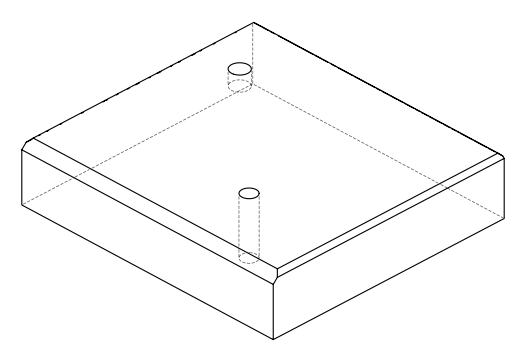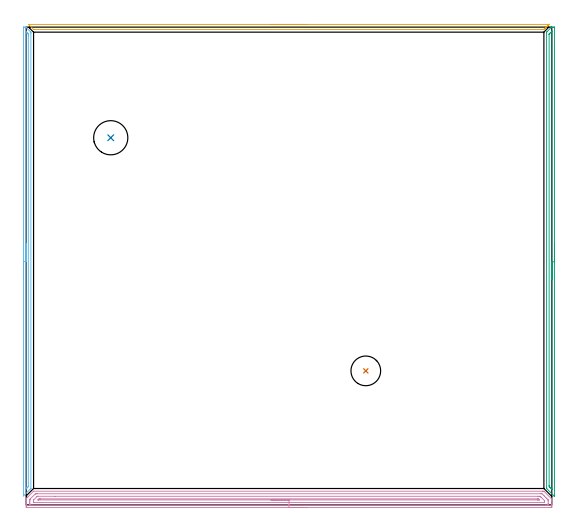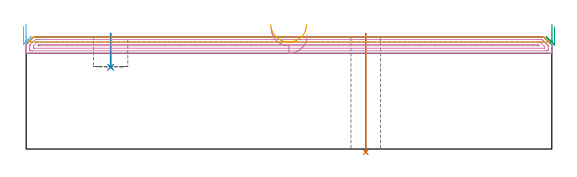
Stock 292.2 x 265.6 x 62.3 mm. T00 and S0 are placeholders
(PLAN: 6 operations, 2 tool changes, 20.8 min)
(1 INDEXABLE_INSERT_DRILL_THROUGH_HOLE_FROM_SOLID | STEP1HOLE | NXT0302_004 | 0.27 min | 13306 mm3)
(2 INDEXABLE_INSERT_DRILL_BLIND_HOLE_FROM_SOLID | STEP1POCKET | NXT0302_009 | 0.08 min | 4695 mm3)
(3 AREA_MILL | FG_CHAMFER_SURFACE | UGT0205_001 | 4.3 min | 2554 mm3)
(4 AREA_MILL_1 | FG_CHAMFER_SURFACE_1 | UGT0205_001 | 9.46 min | 12053 mm3)
(5 AREA_MILL_2 | FG_CHAMFER_SURFACE_2 | UGT0205_001 | 2.46 min | 1130 mm3)
(6 AREA_MILL_3 | FG_CHAMFER_SURFACE_3 | UGT0205_001 | 4.29 min | 2155 mm3)
(TOOL NXT0302_004 | Index. Insert Drill 16.5mm [880-D1650L20-05] | D16.5 PA176 FL83 Z2)
(TOOL NXT0302_009 | Index. Insert Drill 19mm [880-D1900L25-05] | D19 PA176 FL95 Z2)
(TOOL UGT0205_001 | Chamfer Mill 20 x 3 x 45 deg. | D20 FL50 Z2)
(OP 1 INDEXABLE_INSERT_DRILL_THROUGH_HOLE_FROM_SOLID)
G17 G21 G94 G90
T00 M6
G54
G17 G0 G90 X188.8 Y74.5 S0 M3
G43 Z72.3 H1
G94 G81 G98 Z-1.788 F250. R64.3
G80
M5
M2
(OP 2 INDEXABLE_INSERT_DRILL_BLIND_HOLE_FROM_SOLID)
G17 G21 G94 G90
T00 M6
G54
G17 G0 G90 X47. Y204.1 S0 M3
G43 Z72.3 H1
G94 G81 G98 Z45.5 F250. R64.3
G80
M5
M2
(OP 3 AREA_MILL)
G17 G21 G94 G90
T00 M6
G54
G17 G0 G90 X293.7 Y145.15 S1061 M3
G43 Z72.3 H0
Z67.9
G94 G1 Y145.112 Z67.028 F250.
Y144.998 Z66.163
Y144.809 Z65.312
Y144.547 Z64.48
Y144.213 Z63.674
Y143.81 Z62.9
Y143.342 Z62.164
Y142.81 Z61.472
Y142.221 Z60.829
Y141.578 Z60.239
Y140.886 Z59.708
Y140.15 Z59.24
Y139.376 Z58.837
Y138.57 Z58.503
Y137.738 Z58.241
Y136.887 Z58.052
Y136.022 Z57.938
Y135.15 Z57.9
Y4.86
X293.693 Y4.719 Z57.906
X293.542 Y4.859 Z58.057
X293.497 Y4.903 Z58.102
X289.512 Y8.888 Z62.088
X289.299 Y9.1 Z62.293
Y9.102
X289.3 Y9.321 Z62.3
Y262.318
Y262.795 Z62.285
X289.474 Y262.975 Z62.124
X291.792 Y265.293 Z59.807
X291.94 Y265.442 Z59.656
X292.09 Y265.59 Z59.507
X292.104 Y265.599 Z59.494
X292.41 Y265.6 Z59.19
X293.261 Z58.333
X293.418 Z58.178
X293.573 Z58.022
X293.691 Y265.597 Z57.905
X293.696 Y265.441 Z57.904
X293.7 Y265.219 Z57.9
Y135.15
X292.286 Z59.314
X292.285 Y8.971 Z59.315
Y8.874
X292.28 Y8.599 Z59.32
X292.278 Y8.583 Z59.322
X292.259 Y8.598 Z59.341
X292.224 Y8.628 Z59.376
X292.191 Y8.659 Z59.409
X291.975 Y8.874 Z59.625
X291.5 Y9.353 Z60.1
X291.094 Y9.767 Z60.506
X290.721 Y10.17 Z60.879
X290.715 Y10.562 Z60.885
Y10.659
Y261.426
X290.718 Y261.625 Z60.882
X290.721 Y261.723 Z60.879
X290.727 Y261.766 Z60.873
X290.757 Y261.798 Z60.843
X290.943 Y261.99 Z60.657
X291.268 Y262.318 Z60.332
X291.385 Y262.435 Z60.215
X292.16 Y263.21 Z59.44
X292.195 Y263.244 Z59.405
X292.274 Y263.318 Z59.326
X292.276 Y263.317 Z59.324
X292.28 Y263.312 Z59.32
X292.284 Y263.21 Z59.316
X292.285 Y263.045 Z59.315
X292.286 Y135.15 Z59.314
Y134.278 Z59.352
Y133.414 Z59.466
Y132.562 Z59.655
Y131.73 Z59.917
Y130.924 Z60.251
Y130.15 Z60.654
Y129.414 Z61.123
Y128.722 Z61.654
Y128.079 Z62.243
Y127.49 Z62.886
Y126.959 Z63.578
Y126.49 Z64.314
Y126.087 Z65.088
Y125.753 Z65.894
Y125.491 Z66.726
Y125.302 Z67.578
Y125.188 Z68.443
Y125.15 Z69.314
G0 Z72.3
M5
M2
(OP 4 AREA_MILL_1)
G17 G21 G94 G90
T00 M6
G54
G17 G0 G90 X156.1 Y-1.5 S1061 M3
G43 Z72.3 H0
Z63.2
G94 G1 X156.062 Z62.328 F250.
X155.948 Z61.464
X155.759 Z60.612
X155.497 Z59.78
X155.163 Z58.974
X154.76 Z58.2
X154.292 Z57.464
X153.76 Z56.772
X153.171 Z56.129
X152.528 Z55.54
X151.836 Z55.008
X151.1 Z54.54
X150.326 Z54.137
X149.52 Z53.803
X148.688 Z53.541
X147.836 Z53.352
X146.972 Z53.238
X146.1 Z53.2
X0.607
X0.06 Y-1.493 Z53.203
X0.008 Y-1.491 Z53.205
X0. Y-0.949 Z53.747
Y-0.665 Z54.031
Y-0.06 Z54.635
Y0.508 Z55.205
Y0.829 Z55.525
Y1.396 Z56.093
Y1.717 Z56.413
Y2.359 Z57.058
Y2.853 Z57.552
X0.004 Y3.494 Z58.193
X0.006 Y3.5 Z58.199
X0.161 Y3.662 Z58.359
X0.883 Y4.383 Z59.082
X3.993 Y7.493 Z62.193
X4.029 Y7.529 Z62.228
X4.106 Y7.595 Z62.291
X4.178 Y7.6 Z62.3
X287.13
X287.795 Y7.598 Z62.287
X287.893 Y7.508 Z62.205
X292.173 Y3.228 Z57.925
X292.19 Y3.199 Z57.896
X292.2 Y3.174 Z57.871
Y3.112 Z57.811
Y2.359 Z57.058
Y1.717 Z56.412
Y0.508 Z55.205
Y-0.06 Z54.634
Y-0.665 Z54.03
X292.198 Y-0.949 Z53.747
X292.192 Y-1.491 Z53.205
X292.14 Y-1.493 Z53.203
X291.593 Y-1.5 Z53.2
X146.1
Y-0.086 Z54.614
X3.311
X2.417 Y-0.085 Z54.615
X2.393 Y-0.084 Z54.616
X2.01 Y-0.06 Z54.64
X2.003 Y0.328 Z55.028
X2.001 Y0.829 Z55.529
X2. Y1.219 Z55.919
Y2.108 Z56.808
X2.002 Y2.606 Z57.306
X2.005 Y2.992 Z57.692
X2.011 Y3.049 Z57.749
X2.039 Y3.081 Z57.781
X2.116 Y3.162 Z57.862
X2.393 Y3.443 Z58.143
X5.07 Y6.12 Z60.82
X5.093 Y6.138 Z60.838
X5.122 Y6.16 Z60.86
X5.938 Y6.185 Z60.885
X5.963
X286.212
X286.237 Y6.184 Z60.884
X286.778 Y6.16 Z60.86
X287.13 Y5.817 Z60.517
X287.678 Y5.272 Z59.972
X288.022 Y4.928 Z59.628
X288.915 Y4.036 Z58.736
X289.455 Y3.494 Z58.194
X289.807 Y3.14 Z57.84
X290.068 Y2.87 Z57.57
X290.19 Y2.734 Z57.434
X290.193 Y2.606 Z57.306
X290.199 Y2.216 Z56.916
Y0.829 Z55.529
X290.198 Y0.44 Z55.14
X290.19 Y-0.06 Z54.64
X289.831 Y-0.084 Z54.616
X289.807 Y-0.085 Z54.615
X288.941 Y-0.086 Z54.614
X146.1
Y1.328 Z56.028
X4.568 Y1.329 Z56.029
X4.178 Y1.33 Z56.03
X4.048 Y1.333 Z56.033
X4.01 Y1.335 Z56.035
X4.005 Y1.422 Z56.122
X4.002 Y1.54 Z56.24
X4.001 Y1.717 Z56.417
Y1.893 Z56.593
X4.015 Y2.606 Z57.306
X4.093 Y2.69 Z57.39
X4.178 Y2.778 Z57.478
X5.963 Y4.564 Z59.264
X6.109 Y4.704 Z59.404
X6.164 Y4.752 Z59.452
X6.187 Y4.765 Z59.465
X6.215 Y4.767 Z59.467
X6.466 Y4.771 Z59.471
X16.005 Y4.772 Z59.472
X284.452 Y4.771 Z59.471
X284.955 Y4.77 Z59.47
X285.344 Y4.767 Z59.467
X285.727 Y4.762 Z59.462
X286.116 Y4.383 Z59.083
X286.237 Y4.263 Z58.963
X287.007 Y3.494 Z58.194
X288.022 Y2.479 Z57.179
X288.116 Y2.382 Z57.082
X288.161 Y2.333 Z57.033
X288.18 Y2.309 Z57.009
X288.19 Y2.248 Z56.948
X288.197 Y1.894 Z56.594
X288.199 Y1.717 Z56.417
X288.198 Y1.542 Z56.242
X288.19 Y1.364 Z56.064
X288.184 Y1.334 Z56.034
X288.168 Y1.332 Z56.032
X288.12 Y1.33 Z56.03
X288.022 Y1.329 Z56.029
X146.1 Y1.328 Z56.028
Y2.743 Z57.443
X6.856
X6.717 Y2.744 Z57.444
X6.635 Y2.747 Z57.447
X6.608 Y2.75 Z57.45
X6.61 Y2.753 Z57.453
X6.656 Y2.805 Z57.505
X6.706 Y2.857 Z57.557
X6.856 Y3.007 Z57.707
X7.102 Y3.249 Z57.949
X7.178 Y3.321 Z58.021
X7.204 Y3.344 Z58.044
X7.237 Y3.35 Z58.05
X7.317 Y3.353 Z58.053
X7.64 Y3.357 Z58.057
X7.748
X284.452
X284.591 Y3.356 Z58.056
X284.666 Y3.353 Z58.053
X284.681 Y3.351 Z58.051
X284.716 Y3.323 Z58.023
X284.791 Y3.256 Z57.956
X284.898 Y3.153 Z57.853
X284.95 Y3.101 Z57.801
X285.287 Y2.752 Z57.452
X285.202 Y2.748 Z57.448
X285.069 Y2.745 Z57.445
X284.452 Y2.743 Z57.443
X284.314
X146.1
X145.228 Z57.481
X144.364 Z57.595
X143.512 Z57.783
X142.68 Z58.046
X141.874 Z58.38
X141.1 Z58.782
X140.364 Z59.251
X139.672 Z59.782
X139.029 Z60.372
X138.44 Z61.015
X137.908 Z61.707
X137.44 Z62.443
X137.037 Z63.216
X136.703 Z64.022
X136.441 Z64.854
X136.252 Z65.706
X136.138 Z66.571
X136.1 Z67.443
G0 Z72.3
M5
M2
(OP 5 AREA_MILL_2)
G17 G21 G94 G90
T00 M6
G54
G17 G0 G90 X135.95 Y267.1 S1061 M3
G43 Z72.3 H0
Z69.5
G94 G1 X135.988 Z68.628 F250.
X136.102 Z67.764
X136.291 Z66.912
X136.553 Z66.08
X136.887 Z65.274
X137.29 Z64.5
X137.759 Z63.764
X138.29 Z63.072
X138.879 Z62.429
X139.522 Z61.84
X140.214 Z61.308
X140.95 Z60.84
X141.724 Z60.437
X142.53 Z60.103
X143.362 Z59.841
X144.214 Z59.652
X145.078 Z59.538
X145.95 Z59.5
X290.596 Y267.099
X290.598 Y267.098
X290.596 Y267.095 Z59.503
X290.299 Y266.798 Z59.801
X290.088 Y266.586 Z60.01
X289.465 Y265.965 Z60.635
X289.407 Y265.906 Z60.693
X289.202 Y265.7 Z60.896
X288.596 Y265.096 Z61.503
X288.515 Y265.014 Z61.584
X288.316 Y264.814 Z61.782
X287.842 Y264.343 Z62.257
X287.801 Y264.307 Z62.293
X287.326 Y264.3 Z62.3
X4.574
X4.099 Y264.307 Z62.293
X4.058 Y264.342 Z62.257
X1.371 Y267.029 Z59.569
X1.315 Y267.091 Z59.506
X1.417 Y267.099 Z59.501
X145.95 Y267.1 Z59.5
X146.822 Z59.538
X147.687 Z59.652
X148.538 Z59.841
X149.37 Z60.103
X150.176 Z60.437
X150.95 Z60.84
X151.686 Z61.308
X152.378 Z61.84
X153.021 Z62.429
X153.61 Z63.072
X154.142 Z63.764
X154.61 Z64.5
X155.013 Z65.274
X155.347 Z66.08
X155.609 Z66.912
X155.798 Z67.764
X155.912 Z68.628
X155.95 Z69.5
G0 Z72.3
M5
M2
(OP 6 AREA_MILL_3)
G17 G21 G94 G90
T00 M6
G54
G17 G0 G90 X-1.5 Y125.3 S1061 M3
G43 Z72.3 H0
Z68.2
G94 G1 Y125.338 Z67.328 F250.
Y125.452 Z66.463
Y125.641 Z65.612
Y125.903 Z64.78
Y126.237 Z63.974
Y126.64 Z63.2
Y127.108 Z62.464
Y127.64 Z61.772
Y128.229 Z61.129
Y128.872 Z60.54
Y129.564 Z60.008
Y130.3 Z59.54
Y131.074 Z59.137
Y131.88 Z58.803
Y132.712 Z58.541
Y133.564 Z58.352
Y134.428 Z58.238
Y135.3 Z58.2
Y265.127
X-1.497 Y265.416 Z58.203
X-1.493 Y265.571 Z58.204
X-1.491 Y265.596 Z58.205
X-1.37 Y265.599 Z58.325
X-1.192 Y265.6 Z58.502
X-0.321 Y265.599 Z59.376
X-0.208 Y265.597 Z59.488
X-0.164 Y265.565 Z59.533
X2.292 Y263.108 Z61.991
X2.589 Y262.808 Z62.289
X2.593 Y262.8 Z62.293
X2.6 Y262.286 Z62.3
Y9.208
X2.596 Y9.105 Z62.289
X2.554 Y9.056 Z62.25
X2.361 Y8.861 Z62.061
X-1.446 Y5.053 Z58.251
X-1.495 Y5.016 Z58.202
X-1.499 Y5.026 Z58.199
X-1.5 Y135.3 Z58.2
X-0.086 Z59.614
X-0.085 Y262.286 Z59.615
X-0.081 Y262.934 Z59.619
X-0.079 Y263.014 Z59.621
X0.239 Y262.705 Z59.939
X0.441 Y262.508 Z60.141
X0.55 Y262.4 Z60.25
X0.664 Y262.286 Z60.364
X0.783 Y262.164 Z60.483
X1.041 Y261.897 Z60.741
X1.179 Y261.751 Z60.879
X1.181 Y261.715 Z60.881
X1.184 Y261.636 Z60.884
X1.185 Y261.392 Z60.885
X1.186 Y260.74 Z60.886
X1.185 Y10.345 Z60.885
X1.183 Y10.223 Z60.883
X1.18 Y10.164 Z60.88
X1.177 Y10.138 Z60.877
X1.147 Y10.102 Z60.847
X0.847 Y9.798 Z60.547
X0.55 Y9.5 Z60.25
X0.406 Y9.356 Z60.106
X0.258 Y9.208 Z59.958
X0.028 Y8.986 Z59.728
X-0.041 Y8.921 Z59.659
X-0.079 Y8.895 Z59.621
X-0.082 Y8.962 Z59.618
X-0.084 Y9.208 Z59.616
X-0.085 Y9.586 Z59.615
X-0.086 Y9.861 Z59.614
Y135.3
Y136.172 Z59.652
Y137.036 Z59.766
Y137.888 Z59.955
Y138.72 Z60.217
Y139.526 Z60.551
Y140.3 Z60.954
Y141.036 Z61.423
Y141.728 Z61.954
Y142.371 Z62.543
Y142.96 Z63.186
Y143.492 Z63.878
Y143.96 Z64.614
Y144.363 Z65.388
Y144.697 Z66.194
Y144.959 Z67.026
Y145.148 Z67.878
Y145.262 Z68.743
Y145.3 Z69.614
G0 Z72.3
M5
M2
